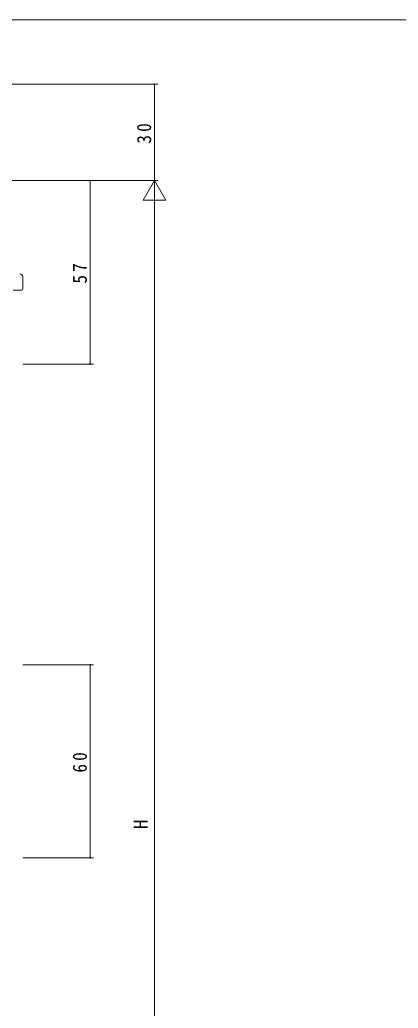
# Model space of a CAD drawing. Units: millimetres on the paper. Extents: x -420 to 373, y -297 to 267.
# Drawn here: x -218.2 to -100.5, y -42.8 to 264.4 of the extents above; entities that cross this region are included whole.
import ezdxf
from ezdxf.enums import TextEntityAlignment as Align

# ---------------------------------------------------------------- set-up
doc = ezdxf.new("R2010")
doc.units = ezdxf.units.MM
for name, color, linetype, lineweight in [('0-1_YKK_ZWAK', 7, 'Continuous', 9), ('0-5_YKK_13', 4, 'Continuous', 9), ('0-6_YKK_D', 6, 'Continuous', 9)]:
    doc.layers.add(name, color=color, linetype=linetype, lineweight=lineweight)
doc.styles.add('ＭＳ ゴシック', font='')
doc.styles.get('ＭＳ ゴシック').set_extended_font_data('MS Gothic')

msp = doc.modelspace()

# ---------------------------------------------------------------- linework, layer by layer
at = {"layer": '0-1_YKK_ZWAK'}
msp.add_line((352.3, 264.425), (-417.7, 264.425), dxfattribs=at)
at = {"layer": '0-5_YKK_13'}
for p, q in [((-217.3, 180.709), (-217.3, 184.493)), ((-217.6, 180.409), (-220.3, 180.409))]:
    msp.add_line(p, q, dxfattribs=at)
for centre, radius, start, end in [((-218.3, 184.493), 1, 0, 85), ((-217.6, 180.709), 0.3, 270, 0)]:
    msp.add_arc(centre, radius, start, end, dxfattribs=at)
at = {"layer": '0-6_YKK_D'}
for p, q in [((-268, 244.425), (-175.3, 244.425)), ((-176.3, 214.425), (-176.3, 244.425)), ((-268, 214.425), (-175.3, 214.425)), ((-268, 214.425), (-175.3, 214.425)), ((-217.3, 214.425), (-195.3, 214.425)), ((-196.3, 157.425), (-196.3, 214.425)), ((-176.3, 214.425), (-179.8, 208.363)), ((-176.3, 214.425), (-176.3, 202.3)), ((-176.3, 214.425), (-172.8, 208.363)), ((-179.8, 208.363), (-172.8, 208.363)), ((-176.3, 207.425), (-176.3, -178.575)), ((-217.3, 157.425), (-195.3, 157.425)), ((-217.3, 63.925), (-195.3, 63.925)), ((-196.3, 63.925), (-196.3, 3.925)), ((-217.3, 3.925), (-195.3, 3.925))]:
    msp.add_line(p, q, dxfattribs=at)
for centre, start, end in [((-176.3, 244.425), 90, 270), ((-176.3, 244.425), 270, 90), ((-196.3, 214.425), 90, 270), ((-196.3, 214.425), 270, 90), ((-196.3, 157.425), 90, 270), ((-196.3, 157.425), 270, 90), ((-196.3, 63.925), 90, 270), ((-196.3, 63.925), 270, 90), ((-196.3, 3.925), 90, 270), ((-196.3, 3.925), 270, 90)]:
    msp.add_arc(centre, 0.106, start, end, dxfattribs=at)

# ---------------------------------------------------------------- texts
at = {"layer": '0-6_YKK_D', "color": 3, "style": 'ＭＳ ゴシック'}
msp.add_text('H', height=4.399, rotation=90, dxfattribs=at).set_placement((-177.1, 12.825), align=Align.BOTTOM_LEFT)
at = {"layer": '0-6_YKK_D', "color": 3, "char_height": 4.399, "attachment_point": 7, "rotation": 90, "style": 'ＭＳ ゴシック'}
for s, insert in [('\\T1.36;\\W0.9;30', (-177.3, 225.905)), ('\\T1.36;\\W0.9;57', (-197.3, 182.405)), ('\\T1.36;\\W0.9;60', (-197.3, 30.405))]:
    msp.add_mtext(s, dxfattribs=dict(at, insert=insert))

doc.saveas('drawing.dxf')
